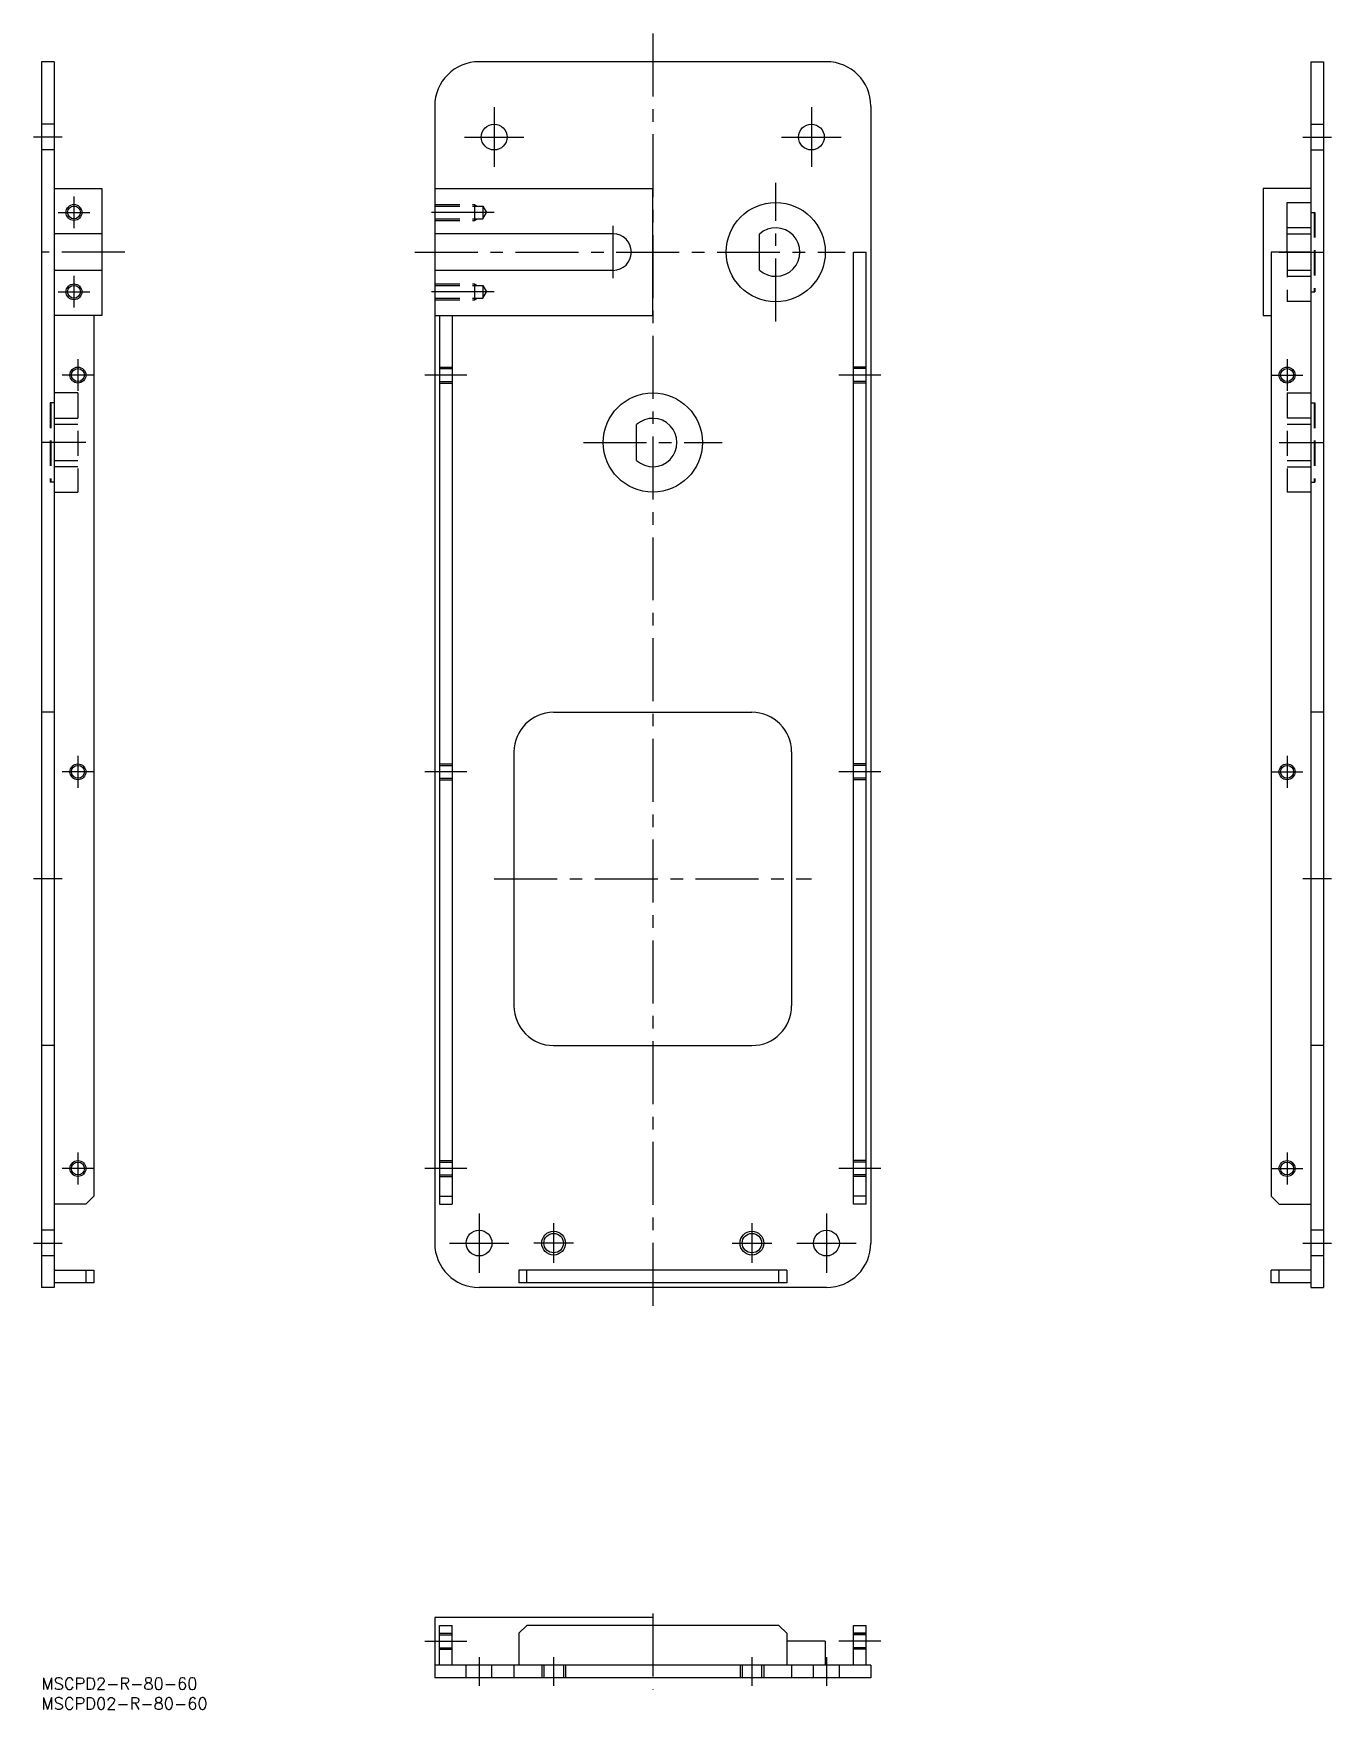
# Model space of a CAD drawing. Extents: x -2 to 325, y -8 to 414.
import ezdxf
from ezdxf.enums import TextEntityAlignment as Align

# ---------------------------------------------------------------- set-up
doc = ezdxf.new("R2010")
doc.units = 0
doc.header["$LTSCALE"] = 0.5
doc.linetypes.add('CENTER', pattern=[50.8, 31.75, -6.35, 6.35, -6.35])
doc.linetypes.add('DASHED', pattern=[19.05, 12.7, -6.35])
doc.layers.get('0').update_dxf_attribs({"linetype": 'CONTINUOUS'})
doc.layers.add('CENTER', color=1, linetype='CENTER')
doc.styles.get("Standard").update_dxf_attribs({"font": 'txt.shx', "height": 3, "bigfont": 'bigfont.shx'})

msp = doc.modelspace()

# ---------------------------------------------------------------- linework, layer by layer
at = {"color": 7, "linetype": 'CONTINUOUS'}
for p, q in [((0, 407.36), (0, 98.36)), ((3.2, 407.36), (0, 407.36)), ((3.2, 407.36), (3.2, 98.36)), ((197.98, 407.36), (110.38, 407.36)), ((320.15, 407.36), (320.15, 98.36)), ((320.15, 407.36), (323.35, 407.36)), ((323.35, 407.36), (323.35, 98.36)), ((99.18, 396.16), (99.18, 109.56)), ((209.18, 396.16), (209.18, 109.56)), ((3.2, 375.36), (15.2, 375.36)), ((15.2, 375.36), (15.2, 343.36)), ((99.18, 375.36), (154.18, 375.36)), ((154.18, 343.36), (154.18, 375.36)), ((320.15, 375.36), (308.15, 375.36)), ((308.15, 375.36), (308.15, 343.36)), ((314.15, 371.87), (320.15, 371.87)), ((314.15, 359.36), (314.15, 371.87)), ((15.2, 363.96), (3.2, 363.96)), ((144.18, 363.96), (99.18, 363.96)), ((181.08, 354.84), (181.08, 363.87)), ((204.78, 119.36), (204.78, 359.36)), ((204.78, 359.36), (207.98, 359.36)), ((207.98, 119.36), (207.98, 359.36)), ((310.15, 359.36), (310.15, 121.36)), ((320.15, 359.36), (310.15, 359.36)), ((15.2, 354.76), (3.2, 354.76)), ((144.18, 354.76), (99.18, 354.76)), ((15.2, 343.36), (3.2, 343.36)), ((13.2, 343.36), (13.2, 121.36)), ((99.18, 343.36), (154.18, 343.36)), ((100.36, 343.36), (100.36, 119.36)), ((103.56, 343.36), (103.56, 119.36)), ((308.15, 343.36), (310.15, 343.36)), ((150.08, 306.84), (150.08, 315.87)), ((129.18, 243.36), (179.18, 243.36)), ((119.18, 233.36), (119.18, 169.36)), ((189.18, 233.36), (189.18, 169.36)), ((129.18, 159.36), (179.18, 159.36)), ((11.2, 119.36), (3.2, 119.36)), ((13.2, 121.36), (11.2, 119.36)), ((100.36, 121.36), (103.58, 121.36)), ((100.36, 119.36), (103.58, 119.36)), ((207.98, 121.36), (204.78, 121.36)), ((207.98, 119.36), (204.78, 119.36)), ((312.15, 119.36), (310.15, 121.36)), ((312.15, 119.36), (320.15, 119.36)), ((3.2, 102.76), (13.2, 102.76)), ((11.2, 102.76), (11.2, 99.56)), ((13.2, 102.76), (13.2, 99.56)), ((187.98, 102.76), (120.38, 102.76)), ((120.38, 102.76), (120.38, 99.56)), ((122.38, 99.56), (122.38, 102.76)), ((185.98, 99.56), (185.98, 102.76)), ((187.98, 102.76), (187.98, 99.56)), ((320.15, 102.76), (310.15, 102.76)), ((310.15, 99.56), (310.15, 102.76)), ((312.15, 99.56), (312.15, 102.76)), ((3.2, 98.36), (0, 98.36)), ((13.2, 99.56), (3.2, 99.56)), ((197.98, 98.36), (110.38, 98.36)), ((187.98, 99.56), (120.38, 99.56)), ((320.15, 99.56), (310.15, 99.56)), ((320.15, 98.36), (323.35, 98.36)), ((99.18, 15.2), (99.18, 0)), ((154.18, 15.2), (99.18, 15.2)), ((100.38, 3.2), (100.38, 13.2)), ((100.38, 13.2), (103.58, 13.2)), ((103.58, 3.2), (103.58, 13.2)), ((122.38, 13.2), (120.38, 11.2)), ((185.98, 13.2), (122.38, 13.2)), ((154.18, 15.2), (154.18, 13.2)), ((185.98, 13.2), (187.98, 11.2)), ((204.78, 3.2), (204.78, 13.2)), ((204.78, 13.2), (207.98, 13.2)), ((207.98, 3.2), (207.98, 13.2)), ((100.38, 11.2), (103.58, 11.2)), ((120.38, 11.2), (120.38, 3.2)), ((187.98, 11.2), (187.98, 3.2)), ((197.68, 9.2), (187.98, 9.2)), ((197.68, 9.2), (197.68, 3.2)), ((204.78, 11.2), (207.98, 11.2)), ((209.18, 3.2), (99.18, 3.2)), ((209.18, 0), (99.18, 0)), ((209.18, 3.2), (209.18, 0))]:
    msp.add_line(p, q, dxfattribs=at)
at = {"color": 3, "linetype": 'DASHED'}
for p, q in [((3.2, 391.61), (0, 391.61)), ((320.15, 391.61), (323.35, 391.61)), ((3.2, 385.11), (0, 385.11)), ((320.15, 385.11), (323.35, 385.11)), ((99.18, 371.36), (109.18, 371.36)), ((99.18, 370.98), (111.28, 370.98)), ((99.18, 367.74), (111.28, 367.74)), ((109.18, 371.36), (109.18, 367.36)), ((109.18, 371.36), (109.83, 370.98)), ((109.18, 367.36), (109.83, 367.74)), ((111.28, 370.98), (111.28, 367.74)), ((111.28, 370.98), (112.21, 369.36)), ((111.28, 367.74), (112.21, 369.36)), ((320.15, 369.36), (321.15, 369.36)), ((320.95, 369.36), (320.95, 349.36)), ((321.15, 369.36), (321.15, 349.36)), ((99.18, 367.36), (109.18, 367.36)), ((320.15, 365.46), (314.15, 365.46)), ((320.15, 363.87), (314.15, 363.87)), ((314.15, 359.36), (314.15, 346.87)), ((99.18, 351.36), (109.18, 351.36)), ((99.18, 350.98), (111.28, 350.98)), ((109.18, 351.36), (109.18, 347.36)), ((109.18, 351.36), (109.83, 350.98)), ((111.28, 350.98), (111.28, 347.74)), ((111.28, 350.98), (112.21, 349.36)), ((314.15, 354.84), (320.15, 354.84)), ((314.15, 353.26), (320.15, 353.26)), ((99.18, 347.74), (111.28, 347.74)), ((99.18, 347.36), (109.18, 347.36)), ((109.18, 347.36), (109.83, 347.74)), ((111.28, 347.74), (112.21, 349.36)), ((320.15, 346.87), (314.15, 346.87)), ((320.15, 349.36), (321.15, 349.36)), ((100.36, 330.36), (103.56, 330.36)), ((100.36, 329.98), (103.56, 329.98)), ((207.98, 330.36), (204.78, 330.36)), ((207.98, 329.98), (204.78, 329.98)), ((100.36, 326.74), (103.56, 326.74)), ((100.36, 326.36), (103.56, 326.36)), ((207.98, 326.74), (204.78, 326.74)), ((207.98, 326.36), (204.78, 326.36)), ((3.2, 321.36), (2.2, 321.36)), ((2.2, 321.36), (2.2, 301.36)), ((2.4, 321.36), (2.4, 301.36)), ((9.2, 323.87), (3.2, 323.87)), ((9.2, 323.87), (9.2, 298.87)), ((314.15, 323.87), (320.15, 323.87)), ((314.15, 323.87), (314.15, 298.87)), ((320.15, 321.36), (321.15, 321.36)), ((320.95, 321.36), (320.95, 301.36)), ((321.15, 321.36), (321.15, 301.36)), ((3.2, 317.46), (9.2, 317.46)), ((320.15, 317.46), (314.15, 317.46)), ((9.2, 315.87), (3.2, 315.87)), ((320.15, 315.87), (314.15, 315.87)), ((3.2, 306.84), (9.2, 306.84)), ((9.2, 305.26), (3.2, 305.26)), ((314.15, 306.84), (320.15, 306.84)), ((314.15, 305.26), (320.15, 305.26)), ((3.2, 301.36), (2.2, 301.36)), ((320.15, 301.36), (321.15, 301.36)), ((3.2, 298.87), (9.2, 298.87)), ((320.15, 298.87), (314.15, 298.87)), ((3.2, 243.36), (0, 243.36)), ((323.35, 243.36), (320.15, 243.36)), ((100.36, 230.36), (103.56, 230.36)), ((100.36, 229.98), (103.56, 229.98)), ((207.98, 230.36), (204.78, 230.36)), ((207.98, 229.98), (204.78, 229.98)), ((100.36, 226.74), (103.56, 226.74)), ((100.36, 226.36), (103.56, 226.36)), ((207.98, 226.74), (204.78, 226.74)), ((207.98, 226.36), (204.78, 226.36)), ((3.2, 159.36), (0, 159.36)), ((323.35, 159.36), (320.15, 159.36)), ((100.36, 130.36), (103.56, 130.36)), ((100.36, 129.98), (103.56, 129.98)), ((207.98, 130.36), (204.78, 130.36)), ((207.98, 129.98), (204.78, 129.98)), ((100.36, 126.74), (103.56, 126.74)), ((100.36, 126.36), (103.56, 126.36)), ((207.98, 126.74), (204.78, 126.74)), ((207.98, 126.36), (204.78, 126.36)), ((3.2, 112.81), (0, 112.81)), ((323.35, 112.81), (320.15, 112.81)), ((3.2, 106.31), (0, 106.31)), ((323.35, 106.31), (320.15, 106.31)), ((100.38, 11.2), (103.58, 11.2)), ((100.38, 10.82), (103.58, 10.82)), ((207.98, 11.2), (204.78, 11.2)), ((207.98, 10.82), (204.78, 10.82)), ((100.38, 7.58), (103.58, 7.58)), ((100.38, 7.2), (103.58, 7.2)), ((207.98, 7.58), (204.78, 7.58)), ((207.98, 7.2), (204.78, 7.2)), ((107.13, 0), (107.13, 3.2)), ((113.63, 0), (113.63, 3.2)), ((119.18, 3.2), (119.18, 0)), ((126.18, 3.2), (126.18, 0)), ((126.72, 3.2), (126.72, 0)), ((131.63, 3.2), (131.63, 0)), ((132.18, 3.2), (132.18, 0)), ((176.18, 3.2), (176.18, 0)), ((176.72, 3.2), (176.72, 0)), ((181.63, 3.2), (181.63, 0)), ((182.18, 3.2), (182.18, 0)), ((189.18, 3.2), (189.18, 0)), ((194.73, 0), (194.73, 3.2)), ((201.23, 0), (201.23, 3.2))]:
    msp.add_line(p, q, dxfattribs=at)
at = {"color": 7, "linetype": 'CONTINUOUS'}
for centre, radius in [((114.18, 388.36), 3.25), ((194.18, 388.36), 3.25), ((185.18, 359.36), 12.5), ((8.2, 369.36), 1.62), ((8.2, 349.36), 1.62), ((9.2, 328.36), 1.62), ((314.15, 328.36), 1.62), ((154.18, 311.36), 12.5), ((9.2, 228.36), 1.62), ((314.15, 228.36), 1.62), ((9.2, 128.36), 1.62), ((314.15, 128.36), 1.62), ((110.38, 109.56), 3.25), ((129.18, 109.56), 2.46), ((179.18, 109.56), 2.46), ((197.98, 109.56), 3.25)]:
    msp.add_circle(centre, radius, dxfattribs=at)
at = {"color": 3, "linetype": 'CONTINUOUS'}
for centre, radius in [((8.2, 369.36), 2), ((8.2, 349.36), 2), ((9.2, 328.36), 2), ((314.15, 328.36), 2), ((9.2, 228.36), 2), ((314.15, 228.36), 2), ((9.2, 128.36), 2), ((314.15, 128.36), 2), ((129.18, 109.56), 3), ((179.18, 109.56), 3)]:
    msp.add_circle(centre, radius, dxfattribs=at)
at = {"color": 7, "linetype": 'CONTINUOUS'}
for centre, radius, start, end in [((110.38, 396.16), 11.2, 90, 180), ((197.98, 396.16), 11.2, 0, 90), ((144.18, 359.36), 4.6, 270, 90), ((185.18, 359.36), 6.1, 227.7682, 132.2318), ((154.18, 311.36), 6.1, 227.7682, 132.2318), ((129.18, 233.36), 10, 90, 180), ((179.18, 233.36), 10, 0, 90), ((129.18, 169.36), 10, 180, 270), ((179.18, 169.36), 10, 270, 0), ((110.38, 109.56), 11.2, 180, 270), ((197.98, 109.56), 11.2, 270, 0)]:
    msp.add_arc(centre, radius, start, end, dxfattribs=at)
at = {"layer": 'CENTER', "color": 1, "linetype": 'CENTER'}
for p, q in [((154.18, 414.46), (154.18, 91.26)), ((114.18, 395.86), (114.18, 380.86)), ((194.18, 395.86), (194.18, 380.86)), ((5.2, 388.36), (-2, 388.36)), ((106.68, 388.36), (121.68, 388.36)), ((186.68, 388.36), (201.68, 388.36)), ((318.15, 388.36), (325.35, 388.36)), ((185.18, 341.86), (185.18, 376.86)), ((8.2, 373.36), (8.2, 365.36)), ((4.2, 369.36), (12.2, 369.36)), ((114.21, 369.36), (97.18, 369.36)), ((144.18, 352.76), (144.18, 365.96)), ((21.03, 359.36), (0, 359.36)), ((94.18, 359.36), (202.68, 359.36)), ((312.15, 359.36), (323.15, 359.36)), ((8.2, 353.36), (8.2, 345.36)), ((4.2, 349.36), (12.2, 349.36)), ((114.21, 349.36), (97.18, 349.36)), ((9.2, 332.36), (9.2, 324.36)), ((314.15, 332.36), (314.15, 324.36)), ((13.2, 328.36), (5.2, 328.36)), ((107.26, 328.36), (96.67, 328.36)), ((211.67, 328.36), (201.08, 328.36)), ((310.15, 328.36), (318.15, 328.36)), ((11.2, 311.36), (0.2, 311.36)), ((136.68, 311.36), (171.68, 311.36)), ((312.15, 311.36), (323.15, 311.36)), ((9.2, 232.36), (9.2, 224.36)), ((314.15, 232.36), (314.15, 224.36)), ((13.2, 228.36), (5.2, 228.36)), ((107.26, 228.36), (96.67, 228.36)), ((211.67, 228.36), (201.08, 228.36)), ((310.15, 228.36), (318.15, 228.36)), ((5.2, 201.36), (-2, 201.36)), ((114.18, 201.36), (194.18, 201.36)), ((325.35, 201.36), (318.15, 201.36)), ((9.2, 132.36), (9.2, 124.36)), ((314.15, 132.36), (314.15, 124.36)), ((13.2, 128.36), (5.2, 128.36)), ((107.26, 128.36), (96.67, 128.36)), ((211.67, 128.36), (201.08, 128.36)), ((310.15, 128.36), (318.15, 128.36)), ((110.38, 117.06), (110.38, 102.06)), ((129.18, 114.56), (129.18, 104.56)), ((179.18, 114.56), (179.18, 104.56)), ((197.98, 117.06), (197.98, 102.06)), ((-2, 109.56), (5.2, 109.56)), ((102.88, 109.56), (117.88, 109.56)), ((134.18, 109.56), (124.18, 109.56)), ((174.18, 109.56), (184.18, 109.56)), ((190.48, 109.56), (205.48, 109.56)), ((318.15, 109.56), (325.35, 109.56)), ((154.18, 16.18), (154.18, -2.98)), ((96.68, 9.2), (107.27, 9.2)), ((211.67, 9.2), (201.08, 9.2)), ((110.38, 5.2), (110.38, -2)), ((129.18, 5.2), (129.18, -2)), ((179.18, 5.2), (179.18, -2)), ((197.98, 5.2), (197.98, -2))]:
    msp.add_line(p, q, dxfattribs=at)

# ---------------------------------------------------------------- texts
at = {"color": 7, "linetype": 'CONTINUOUS'}
for s, p in [('MSCPD2-R-80-60', (0, 0)), ('MSCPD02-R-80-60', (0, -5))]:
    msp.add_text(s, height=3, dxfattribs=at).set_placement(p, align=Align.TOP_LEFT)

doc.saveas('drawing.dxf')
